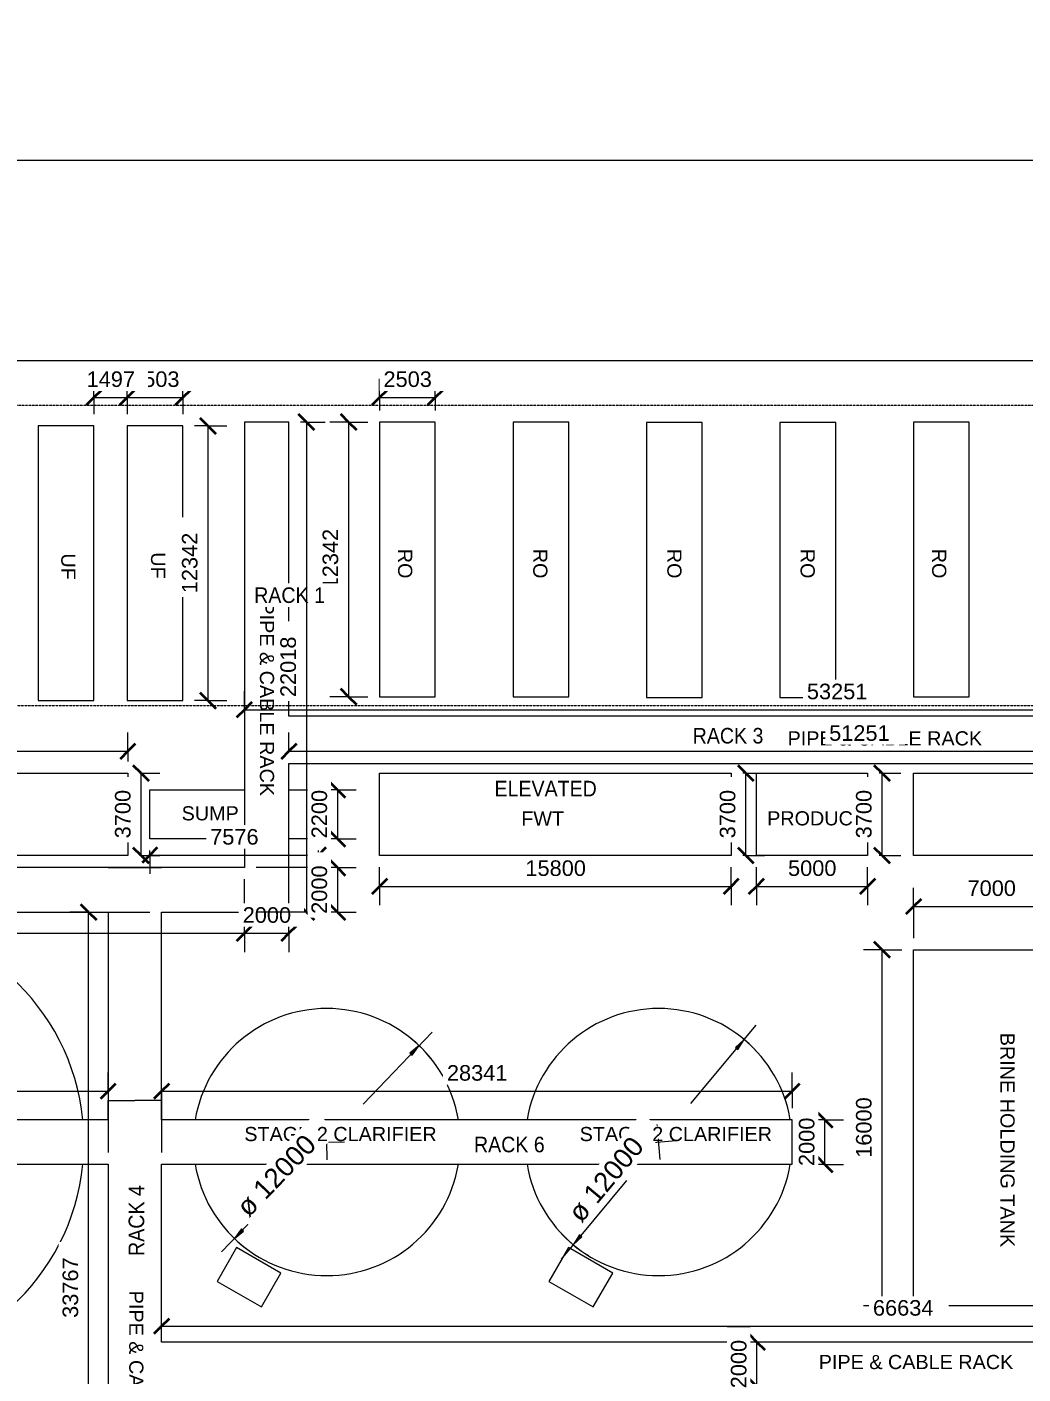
# Model space of a CAD drawing. Header units: millimetres. Extents: x 14826 to 271325, y -311366 to 51265.
# Drawn here: x 170685 to 215454, y -9459 to 51064 of the extents above; entities that cross this region are included whole.
import ezdxf

# ---------------------------------------------------------------- set-up
doc = ezdxf.new("R2010")
doc.units = ezdxf.units.MM
doc.linetypes.add('Hidden', pattern=[7.14375, 4.7625, -2.38125])
doc.linetypes.add('IMPORT-DASHED', pattern=[0])
for name, color, linetype, lineweight in [('A-ANNO-DIMS', 7, 'Continuous', 9), ('A-ANNO-DIMS-350', 7, 'Continuous', 9), ('A-DETL-HDLN', 7, 'Hidden', 9), ('FUTURE', 7, 'IMPORT-DASHED', 9), ('G-ANNO-TEXT', 7, 'Continuous', 9), ('PDF3_Text', 7, 'Continuous', 9)]:
    doc.layers.add(name, color=color, linetype=linetype, lineweight=lineweight)
doc.layers.add('LAYOUT IMPORT_dwg', color=7, linetype='Continuous', lineweight=9, true_color=0x767676)
doc.styles.add('Arial', font='arial.ttf', dxfattribs={"height": 636.361708})
doc.styles.add('Arial_1', font='arial.ttf', dxfattribs={"height": 636.4})
doc.styles.add('Arial_2', font='arial.ttf', dxfattribs={"height": 0.18})
doc.styles.add('Arial_3', font='arial.ttf', dxfattribs={"height": 700})
doc.styles.add('Arial_4', font='arial.ttf', dxfattribs={"width": 0.9, "height": 700})
doc.styles.add('Arial_5', font='arial.ttf', dxfattribs={"height": 875})
doc.dimstyles.new('Diameter_-_2_5mm_Arial', dxfattribs={"dimscale": 304.8, "dimtxt": 892.726975, "dimasz": 1.722441, "dimexe": 2.755906, "dimexo": 0, "dimgap": 1.722441, "dimtad": 1, "dimjust": 3, "dimdec": 0, "dimzin": 0, "dimdsep": 46, "dimtxsty": 'Arial_5', "dimsah": 1, "dimcen": 0.09, "dimdle": 2.755906, "dimazin": 0, "dimtfac": 1, "dimtdec": 4, "dimtix": 1, "dimtmove": 0, "dimatfit": 2, "dimfxl": 1, "dimtvp": 1, "dimtfill": 1, "dimtolj": 1, "dimtzin": 0, "dimarcsym": 2})
doc.dimstyles.new('Greene_Arch_tick_-_2mm', dxfattribs={"dimscale": 304.8, "dimtxt": 714.18158, "dimasz": 2.296588, "dimexe": 2.755906, "dimexo": 1.722441, "dimgap": 0.86122, "dimtad": 1, "dimdec": 0, "dimzin": 0, "dimdsep": 46, "dimtxsty": 'Arial_3', "dimblk1": 'OBLIQUE', "dimblk2": 'OBLIQUE', "dimsah": 1, "dimcen": 0.09, "dimazin": 0, "dimtfac": 1, "dimtdec": 4, "dimtix": 1, "dimtmove": 0, "dimatfit": 3, "dimfxl": 1, "dimtvp": 1, "dimtfill": 1, "dimtolj": 1, "dimtzin": 0, "dimarcsym": 2})

# ---------------------------------------------------------------- blocks, each defined once
blk = doc.blocks.new('LAYOUT IMPORT_dwg-326166-LEVEL 1')
at = {"lineweight": 9}
for p, q in [((-92491, 258422), (-92491, 255803)), ((-69722, 230410), (-69722, 232810)), ((-58391, 232810), (-59253, 232810)), ((-59253, 232810), (-59253, 231610)), ((-59253, 230410), (-59253, 231610)), ((-58391, 230410), (-59253, 230410))]:
    blk.add_line(p, q, dxfattribs=at)
at = {"lineweight": 9, "flags": 128}
for points in [[(-107491, 311338), (-107491, 292314), (-101491, 285221), (-101491, 205507), (-99656, 184637), (-97044, 157598), (-91493, 117051), (-87583, 86872), (-86429, 77880)], [(-92491, 311338), (-92491, 205507), (-88302, 185319)], [(-48406, 299444), (-48406, 232810), (-56391, 232810), (-56391, 246235), (-56391, 261151), (-58391, 261151), (-58391, 246235), (-58391, 232810), (-67722, 232810), (-67722, 236533), (-67722, 238533), (-74395, 238533), (-74395, 289784)], [(-76524, 289784), (-76524, 238533), (-89740, 238533), (-89740, 236533), (-74395, 236533), (-69722, 236533), (-69722, 186443), (-67722, 186443), (-67722, 230410), (-58391, 230410), (-58391, 209326), (-58391, 186376), (-56391, 186376), (-56391, 209376)], [(-73215, 238533), (-73215, 239860), (-71015, 239860), (-71015, 238533)], [(-71015, 236533), (-71015, 232284), (-73215, 232284), (-73215, 236533)], [(-56391, 209326), (-56391, 230410), (-37792, 230410), (-37792, 213104), (-41440, 213104), (-41440, 209735), (-37792, 209735)]]:
    blk.add_lwpolyline(points, dxfattribs=at)
for points in [[(-66030, 273608), (-50030, 273608), (-50030, 266608), (-66030, 266608)], [(-73965, 259542), (-73965, 264542), (-70265, 264542), (-70265, 259542)], [(-89713, 263107), (-89713, 260604), (-77371, 260604), (-77371, 263107)], [(-73965, 242608), (-73965, 258408), (-70265, 258408), (-70265, 242608)], [(-89713, 257108), (-89713, 254606), (-77371, 254606), (-77371, 257108)], [(-52649, 251094), (-51133, 250219), (-49984, 252211), (-51499, 253086)], [(-89740, 251108), (-89740, 248606), (-77398, 248606), (-77398, 251108)], [(-89740, 245111), (-89740, 242608), (-77398, 242608), (-77398, 245111)], [(-52649, 236178), (-51133, 235303), (-49984, 237295), (-51499, 238170)], [(-89566, 233769), (-89566, 231266), (-77224, 231266), (-77224, 233769)], [(-70265, 231293), (-70265, 215293), (-73965, 215293), (-73965, 231293)], [(-89566, 229769), (-89566, 227266), (-77224, 227266), (-77224, 229769)]]:
    blk.add_lwpolyline(points, close=True, dxfattribs=at)
at = {"lineweight": 9}
for centre, radius, start, end in [((-57391, 240235), 6000, 99.59407, 260.40593), ((-57391, 240235), 6000, 279.59407, 80.40593), ((-57391, 219326), 10000, 95.73917, 264.26083), ((-57391, 219326), 10000, 275.73917, 84.26083)]:
    blk.add_arc(centre, radius, start, end, dxfattribs=at)
at = {"layer": 'FUTURE', "color": 1, "linetype": 'Continuous', "true_color": 0xff0000, "flags": 128}
for points in [[(-73965, 266608), (-73965, 282408), (-70265, 282408), (-70265, 266608)], [(-89740, 269111), (-89740, 266608), (-77398, 266608), (-77398, 269111)]]:
    blk.add_lwpolyline(points, close=True, dxfattribs=at)
at = {"layer": 'FUTURE', "color": 1, "linetype": 'Continuous', "true_color": 0xff0000}
for start, end in [(99.59407, 260.40593), (279.59407, 80.40593)]:
    blk.add_arc((-57391, 255151), 6000, start, end, dxfattribs=at)
at = {"lineweight": 9, "insert": (-59253, 231610), "char_height": 0.18, "width": 1.42, "attachment_point": 2, "line_spacing_factor": 0.941778, "style": 'Arial_2'}
blk.add_mtext('2400.0000', dxfattribs=at)
at = {"layer": 'PDF3_Text', "attachment_point": 1, "line_spacing_factor": 0.941778}
for s, insert, char_height, width, style in [('BRINE HOLDING TANK', (-62303, 271149), 636.4, 11488.42, 'Arial_1'), ('RO', (-84047, 268077), 636.4, 1588.91, 'Arial'), ('RO', (-84047, 262166), 636.4, 1588.91, 'Arial'), ('RO', (-84047, 256177), 636.4, 1588.91, 'Arial'), ('RO', (-84047, 250149), 636.4, 1588.91, 'Arial'), ('RO', (-84047, 244077), 636.4, 1588.91, 'Arial'), ('PIPE & CABLE RACK', (-81682, 237866), 636.36, 10444.72, 'Arial'), ('UF', (-83889, 232972), 636.4, 1409.76, 'Arial'), ('PIPE & CABLE RACK', (-50714, 231992), 636.36, 10444.72, 'Arial'), ('UF', (-83838, 228938), 636.4, 1409.76, 'Arial')]:
    blk.add_mtext(s, dxfattribs=dict(at, insert=insert, char_height=char_height, width=width, style=style))
at = {"layer": 'PDF3_Text', "attachment_point": 1, "rotation": 90, "line_spacing_factor": 0.941778}
for s, insert, char_height, width, style in [('PIPE & CABLE RACK', (-47828, 262345), 636.36, 10444.72, 'Arial'), ('PIPE & CABLE RACK', (-75847, 260944), 636.36, 10444.72, 'Arial'), ('PRODUCT', (-72255, 260025), 636.4, 5234.04, 'Arial'), ('STAGE 2 CLARIFIER', (-58070, 251600), 636.4, 10320.1, 'Arial_1'), ('FWT', (-72244, 248976), 636.4, 2289.89, 'Arial'), ('STAGE 2 CLARIFIER', (-58070, 236529), 636.4, 10320.1, 'Arial_1'), ('SUMP', (-72480, 233712), 636.4, 3060.98, 'Arial')]:
    blk.add_mtext(s, dxfattribs=dict(at, insert=insert, char_height=char_height, width=width, style=style))
blk = doc.blocks.new('DIMBLOCK11-LEVEL 1')
at = {"layer": 'A-ANNO-DIMS-350', "transparency": 16777216}
for p, q in [((186534, 34417), (186534, 35257)), ((189037, 34417), (189037, 35257)), ((186534, 34417), (189037, 34417)), ((186534, 34417), (186534, 33837)), ((189037, 34417), (189037, 33837))]:
    blk.add_line(p, q, dxfattribs=at)
at = {"layer": 'A-ANNO-DIMS-350', "lineweight": 35, "transparency": 16777216}
for p, q in [((186534, 34417), (186884, 34767)), ((189037, 34417), (189387, 34767)), ((186534, 34417), (186184, 34067)), ((189037, 34417), (188687, 34067))]:
    blk.add_line(p, q, dxfattribs=at)
at = {"layer": 'A-ANNO-DIMS-350', "color": 0, "transparency": 16777216, "insert": (186709, 35589), "char_height": 700, "width": 2584.24, "attachment_point": 1, "line_spacing_factor": 0.941778, "style": 'Arial_3', "bg_fill": 3, "box_fill_scale": 1.25, "bg_fill_color": 256, "bg_fill_true_color": 13158600, "bg_fill_transparency": 0}
blk.add_mtext('2503', dxfattribs=at)
blk = doc.blocks.new('_Oblique')
at = {"color": 0, "linetype": 'ByBlock', "lineweight": -2}
blk.add_line((-0.5, -0.5), (0.5, 0.5), dxfattribs=at)
blk = doc.blocks.new('DIMBLOCK12-LEVEL 1')
at = {"layer": 'A-ANNO-DIMS-350', "transparency": 16777216}
for p, q in [((185144, 33312), (184304, 33312)), ((185144, 33312), (185144, 20970)), ((185144, 33312), (186009, 33312)), ((185144, 20970), (184304, 20970)), ((185144, 20970), (186009, 20970))]:
    blk.add_line(p, q, dxfattribs=at)
at = {"layer": 'A-ANNO-DIMS-350', "lineweight": 35, "transparency": 16777216}
for p, q in [((185144, 33312), (184794, 33662)), ((185144, 33312), (185494, 32962)), ((185144, 20970), (184794, 21320)), ((185144, 20970), (185494, 20620))]:
    blk.add_line(p, q, dxfattribs=at)
at = {"layer": 'A-ANNO-DIMS-350', "color": 0, "transparency": 16777216, "insert": (183973, 25796), "char_height": 700, "width": 3230.3, "attachment_point": 1, "rotation": 90, "line_spacing_factor": 0.941778, "style": 'Arial_3', "bg_fill": 3, "box_fill_scale": 1.25, "bg_fill_color": 256, "bg_fill_true_color": 13158600, "bg_fill_transparency": 0}
blk.add_mtext('12342', dxfattribs=at)
blk = doc.blocks.new('DIMBLOCK13-LEVEL 1')
at = {"layer": 'A-ANNO-DIMS-350', "transparency": 16777216}
for p, q in [((180459, 20387), (180459, 21227)), ((233710, 20387), (233710, 20622)), ((180459, 20387), (233710, 20387)), ((180459, 20387), (180459, 20357)), ((233710, 20387), (233710, 19547))]:
    blk.add_line(p, q, dxfattribs=at)
at = {"layer": 'A-ANNO-DIMS-350', "lineweight": 35, "transparency": 16777216}
for p, q in [((180459, 20387), (180809, 20737)), ((233710, 20387), (234060, 20737)), ((180459, 20387), (180109, 20037)), ((233710, 20387), (233360, 20037))]:
    blk.add_line(p, q, dxfattribs=at)
at = {"layer": 'A-ANNO-DIMS-350', "color": 0, "transparency": 16777216, "insert": (205739, 21558), "char_height": 700, "width": 3230.3, "attachment_point": 1, "line_spacing_factor": 0.941778, "style": 'Arial_3', "bg_fill": 3, "box_fill_scale": 1.25, "bg_fill_color": 256, "bg_fill_true_color": 13158600, "bg_fill_transparency": 0}
blk.add_mtext('53251', dxfattribs=at)
blk = doc.blocks.new('DIMBLOCK16-LEVEL 1')
at = {"layer": 'A-ANNO-DIMS-350', "transparency": 16777216}
for p, q in [((210534, 11549), (210534, 12389)), ((217534, 11549), (217534, 12389)), ((210534, 11549), (217534, 11549)), ((210534, 11549), (210534, 10128)), ((217534, 11549), (217534, 10128))]:
    blk.add_line(p, q, dxfattribs=at)
at = {"layer": 'A-ANNO-DIMS-350', "lineweight": 35, "transparency": 16777216}
for p, q in [((210534, 11549), (210184, 11199)), ((210534, 11549), (210884, 11899)), ((217534, 11549), (217184, 11199)), ((217534, 11549), (217884, 11899))]:
    blk.add_line(p, q, dxfattribs=at)
at = {"layer": 'A-ANNO-DIMS-350', "color": 0, "transparency": 16777216, "insert": (212958, 12721), "char_height": 700, "width": 2584.24, "attachment_point": 1, "line_spacing_factor": 0.941778, "style": 'Arial_3', "bg_fill": 3, "box_fill_scale": 1.25, "bg_fill_color": 256, "bg_fill_true_color": 13158600, "bg_fill_transparency": 0}
blk.add_mtext('7000', dxfattribs=at)
blk = doc.blocks.new('DIMBLOCK17-LEVEL 1')
at = {"layer": 'A-ANNO-DIMS-350', "lineweight": 35, "transparency": 16777216}
for p, q in [((209116, 9603), (208766, 9953)), ((209116, 9603), (209466, 9253)), ((209116, -6397), (208766, -6047)), ((209116, -6397), (209466, -6747))]:
    blk.add_line(p, q, dxfattribs=at)
at = {"layer": 'A-ANNO-DIMS-350', "transparency": 16777216}
for p, q in [((209116, 9603), (208276, 9603)), ((209116, -6397), (209116, 9603)), ((209116, 9603), (210009, 9603)), ((209116, -6397), (208276, -6397)), ((209116, -6397), (210009, -6397))]:
    blk.add_line(p, q, dxfattribs=at)
at = {"layer": 'A-ANNO-DIMS-350', "color": 0, "transparency": 16777216, "insert": (207945, 257), "char_height": 700, "width": 3230.3, "attachment_point": 1, "rotation": 90, "line_spacing_factor": 0.941778, "style": 'Arial_3', "bg_fill": 3, "box_fill_scale": 1.25, "bg_fill_color": 256, "bg_fill_true_color": 13158600, "bg_fill_transparency": 0}
blk.add_mtext('16000', dxfattribs=at)
blk = doc.blocks.new('DIMBLOCK24-LEVEL 1')
at = {"layer": 'A-ANNO-DIMS-350', "transparency": 16777216}
for p, q in [((203468, 12448), (203468, 13312)), ((208468, 12448), (208468, 13312)), ((203468, 12448), (208468, 12448)), ((203468, 12448), (203468, 11608)), ((208468, 12448), (208468, 11608))]:
    blk.add_line(p, q, dxfattribs=at)
at = {"layer": 'A-ANNO-DIMS-350', "lineweight": 35, "transparency": 16777216}
for p, q in [((203468, 12448), (203818, 12798)), ((208468, 12448), (208818, 12798)), ((203468, 12448), (203118, 12098)), ((208468, 12448), (208118, 12098))]:
    blk.add_line(p, q, dxfattribs=at)
at = {"layer": 'A-ANNO-DIMS-350', "color": 0, "transparency": 16777216, "insert": (204892, 13620), "char_height": 700, "width": 2584.24, "attachment_point": 1, "line_spacing_factor": 0.941778, "style": 'Arial_3', "bg_fill": 3, "box_fill_scale": 1.25, "bg_fill_color": 256, "bg_fill_true_color": 13158600, "bg_fill_transparency": 0}
blk.add_mtext('5000', dxfattribs=at)
blk = doc.blocks.new('DIMBLOCK25-LEVEL 1')
at = {"layer": 'A-ANNO-DIMS-350', "transparency": 16777216}
for p, q in [((186534, 12448), (186534, 13312)), ((202334, 12448), (202334, 13312)), ((186534, 12448), (202334, 12448)), ((186534, 12448), (186534, 11608)), ((202334, 12448), (202334, 11608))]:
    blk.add_line(p, q, dxfattribs=at)
at = {"layer": 'A-ANNO-DIMS-350', "lineweight": 35, "transparency": 16777216}
for p, q in [((186534, 12448), (186884, 12798)), ((202334, 12448), (202684, 12798)), ((186534, 12448), (186184, 12098)), ((202334, 12448), (201984, 12098))]:
    blk.add_line(p, q, dxfattribs=at)
at = {"layer": 'A-ANNO-DIMS-350', "color": 0, "transparency": 16777216, "insert": (193088, 13620), "char_height": 700, "width": 3230.3, "attachment_point": 1, "line_spacing_factor": 0.941778, "style": 'Arial_3', "bg_fill": 3, "box_fill_scale": 1.25, "bg_fill_color": 256, "bg_fill_true_color": 13158600, "bg_fill_transparency": 0}
blk.add_mtext('15800', dxfattribs=at)
blk = doc.blocks.new('DIMBLOCK26-LEVEL 1')
at = {"layer": 'A-ANNO-DIMS-350', "lineweight": 35, "transparency": 16777216}
for p, q in [((209116, 17537), (208766, 17887)), ((209116, 17537), (209466, 17187)), ((209116, 13837), (208766, 14187)), ((209116, 13837), (209466, 13487))]:
    blk.add_line(p, q, dxfattribs=at)
at = {"layer": 'A-ANNO-DIMS-350', "transparency": 16777216}
for p, q in [((209116, 17537), (208993, 17537)), ((209116, 13837), (209116, 17537)), ((209116, 17537), (209956, 17537)), ((209116, 13837), (208993, 13837)), ((209116, 13837), (209956, 13837))]:
    blk.add_line(p, q, dxfattribs=at)
at = {"layer": 'A-ANNO-DIMS-350', "color": 0, "transparency": 16777216, "insert": (207945, 14610), "char_height": 700, "width": 2584.24, "attachment_point": 1, "rotation": 90, "line_spacing_factor": 0.941778, "style": 'Arial_3', "bg_fill": 3, "box_fill_scale": 1.25, "bg_fill_color": 256, "bg_fill_true_color": 13158600, "bg_fill_transparency": 0}
blk.add_mtext('3700', dxfattribs=at)
blk = doc.blocks.new('DIMBLOCK27-LEVEL 1')
at = {"layer": 'A-ANNO-DIMS-350', "lineweight": 35, "transparency": 16777216}
for p, q in [((202994, 17537), (202644, 17887)), ((202994, 17537), (203344, 17187)), ((202994, 13837), (202644, 14187)), ((202994, 13837), (203344, 13487))]:
    blk.add_line(p, q, dxfattribs=at)
at = {"layer": 'A-ANNO-DIMS-350', "transparency": 16777216}
for p, q in [((202994, 17537), (202859, 17537)), ((202994, 13837), (202994, 17537)), ((202994, 17537), (203834, 17537)), ((202994, 13837), (202859, 13837)), ((202994, 13837), (203834, 13837))]:
    blk.add_line(p, q, dxfattribs=at)
at = {"layer": 'A-ANNO-DIMS-350', "color": 0, "transparency": 16777216, "insert": (201822, 14610), "char_height": 700, "width": 2584.24, "attachment_point": 1, "rotation": 90, "line_spacing_factor": 0.941778, "style": 'Arial_3', "bg_fill": 3, "box_fill_scale": 1.25, "bg_fill_color": 256, "bg_fill_true_color": 13158600, "bg_fill_transparency": 0}
blk.add_mtext('3700', dxfattribs=at)
blk = doc.blocks.new('DIMBLOCK28-LEVEL 1')
at = {"layer": 'A-ANNO-DIMS-350', "transparency": 16777216}
for p, q in [((175192, 34417), (175192, 35257)), ((177695, 34417), (177695, 35257)), ((175192, 34417), (177695, 34417)), ((175192, 34417), (175192, 33663)), ((177695, 34417), (177695, 33663))]:
    blk.add_line(p, q, dxfattribs=at)
at = {"layer": 'A-ANNO-DIMS-350', "lineweight": 35, "transparency": 16777216}
for p, q in [((175192, 34417), (175542, 34767)), ((177695, 34417), (178045, 34767)), ((175192, 34417), (174842, 34067)), ((177695, 34417), (177345, 34067))]:
    blk.add_line(p, q, dxfattribs=at)
at = {"layer": 'A-ANNO-DIMS-350', "color": 0, "transparency": 16777216, "insert": (175367, 35589), "char_height": 700, "width": 2584.24, "attachment_point": 1, "line_spacing_factor": 0.941778, "style": 'Arial_3', "bg_fill": 3, "box_fill_scale": 1.25, "bg_fill_color": 256, "bg_fill_true_color": 13158600, "bg_fill_transparency": 0}
blk.add_mtext('2503', dxfattribs=at)
blk = doc.blocks.new('DIMBLOCK29-LEVEL 1')
at = {"layer": 'A-ANNO-DIMS-350', "lineweight": 35, "transparency": 16777216}
for p, q in [((178822, 33138), (178472, 33488)), ((178822, 33138), (179172, 32788)), ((178822, 20796), (178472, 21146)), ((178822, 20796), (179172, 20446))]:
    blk.add_line(p, q, dxfattribs=at)
at = {"layer": 'A-ANNO-DIMS-350', "transparency": 16777216}
for p, q in [((178822, 33138), (178220, 33138)), ((178822, 33138), (178822, 20796)), ((178822, 33138), (179662, 33138)), ((178822, 20796), (178220, 20796)), ((178822, 20796), (179662, 20796))]:
    blk.add_line(p, q, dxfattribs=at)
at = {"layer": 'A-ANNO-DIMS-350', "color": 0, "transparency": 16777216, "insert": (177651, 25621), "char_height": 700, "width": 3230.3, "attachment_point": 1, "rotation": 90, "line_spacing_factor": 0.941778, "style": 'Arial_3', "bg_fill": 3, "box_fill_scale": 1.25, "bg_fill_color": 256, "bg_fill_true_color": 13158600, "bg_fill_transparency": 0}
blk.add_mtext('12342', dxfattribs=at)
blk = doc.blocks.new('DIMBLOCK30-LEVEL 1')
at = {"layer": 'A-ANNO-DIMS-350', "transparency": 16777216}
for p, q in [((173695, 34417), (173695, 35257)), ((175192, 34417), (175192, 35257)), ((173695, 34417), (175192, 34417)), ((173695, 34417), (173695, 33663)), ((175192, 34417), (175192, 33663))]:
    blk.add_line(p, q, dxfattribs=at)
at = {"layer": 'A-ANNO-DIMS-350', "lineweight": 35, "transparency": 16777216}
for p, q in [((173695, 34417), (174045, 34767)), ((175192, 34417), (175542, 34767)), ((173695, 34417), (173345, 34067)), ((175192, 34417), (174842, 34067))]:
    blk.add_line(p, q, dxfattribs=at)
at = {"layer": 'A-ANNO-DIMS-350', "color": 0, "transparency": 16777216, "insert": (173367, 35589), "char_height": 700, "width": 2584.24, "attachment_point": 1, "line_spacing_factor": 0.941778, "style": 'Arial_3', "bg_fill": 3, "box_fill_scale": 1.25, "bg_fill_color": 256, "bg_fill_true_color": 13158600, "bg_fill_transparency": 0}
blk.add_mtext('1497', dxfattribs=at)
blk = doc.blocks.new('DIMBLOCK31-LEVEL 1')
at = {"layer": 'A-ANNO-DIMS-350', "lineweight": 35, "transparency": 16777216}
for p, q in [((176210, 13856), (176560, 14206)), ((183786, 13856), (184136, 14206)), ((176210, 13856), (175860, 13506)), ((183786, 13856), (183436, 13506))]:
    blk.add_line(p, q, dxfattribs=at)
at = {"layer": 'A-ANNO-DIMS-350', "transparency": 16777216}
for p, q in [((176210, 13856), (176210, 14062)), ((183786, 13856), (183786, 14062)), ((176210, 13856), (183786, 13856)), ((176210, 13856), (176210, 13016)), ((183786, 13856), (183786, 13016))]:
    blk.add_line(p, q, dxfattribs=at)
at = {"layer": 'A-ANNO-DIMS-350', "color": 0, "transparency": 16777216, "insert": (178921, 15027), "char_height": 700, "width": 2584.24, "attachment_point": 1, "line_spacing_factor": 0.941778, "style": 'Arial_3', "bg_fill": 3, "box_fill_scale": 1.25, "bg_fill_color": 256, "bg_fill_true_color": 13158600, "bg_fill_transparency": 0}
blk.add_mtext('7576', dxfattribs=at)
blk = doc.blocks.new('DIMBLOCK32-LEVEL 1')
at = {"layer": 'A-ANNO-DIMS-350', "lineweight": 35, "transparency": 16777216}
for p, q in [((184644, 16787), (184294, 17137)), ((184644, 16787), (184994, 16437)), ((184644, 14587), (184294, 14937)), ((184644, 14587), (184994, 14237))]:
    blk.add_line(p, q, dxfattribs=at)
at = {"layer": 'A-ANNO-DIMS-350', "transparency": 16777216}
for p, q in [((184644, 16787), (184311, 16787)), ((184644, 16787), (184644, 14587)), ((184644, 16787), (185484, 16787)), ((184644, 14587), (184311, 14587)), ((184644, 14587), (185484, 14587))]:
    blk.add_line(p, q, dxfattribs=at)
at = {"layer": 'A-ANNO-DIMS-350', "color": 0, "transparency": 16777216, "insert": (183473, 14610), "char_height": 700, "width": 2584.24, "attachment_point": 1, "rotation": 90, "line_spacing_factor": 0.941778, "style": 'Arial_3', "bg_fill": 3, "box_fill_scale": 1.25, "bg_fill_color": 256, "bg_fill_true_color": 13158600, "bg_fill_transparency": 0}
blk.add_mtext('2200', dxfattribs=at)
blk = doc.blocks.new('DIMBLOCK33-LEVEL 1')
at = {"layer": 'A-ANNO-DIMS-350', "transparency": 16777216}
for p, q in [((159219, 18519), (159219, 19359)), ((175219, 18519), (175219, 19359)), ((159219, 18519), (175219, 18519)), ((159219, 18519), (159219, 18062)), ((175219, 18519), (175219, 18062))]:
    blk.add_line(p, q, dxfattribs=at)
at = {"layer": 'A-ANNO-DIMS-350', "lineweight": 35, "transparency": 16777216}
for p, q in [((159219, 18519), (159569, 18869)), ((175219, 18519), (175569, 18869)), ((159219, 18519), (158869, 18169)), ((175219, 18519), (174869, 18169))]:
    blk.add_line(p, q, dxfattribs=at)
at = {"layer": 'A-ANNO-DIMS-350', "color": 0, "transparency": 16777216, "insert": (165873, 19690), "char_height": 700, "width": 3230.3, "attachment_point": 1, "line_spacing_factor": 0.941778, "style": 'Arial_3', "bg_fill": 3, "box_fill_scale": 1.25, "bg_fill_color": 256, "bg_fill_true_color": 13158600, "bg_fill_transparency": 0}
blk.add_mtext('16000', dxfattribs=at)
blk = doc.blocks.new('DIMBLOCK34-LEVEL 1')
at = {"layer": 'A-ANNO-DIMS-350', "lineweight": 35, "transparency": 16777216}
for p, q in [((175812, 17537), (175462, 17887)), ((175812, 17537), (176162, 17187)), ((175812, 13837), (175462, 14187)), ((175812, 13837), (176162, 13487))]:
    blk.add_line(p, q, dxfattribs=at)
at = {"layer": 'A-ANNO-DIMS-350', "transparency": 16777216}
for p, q in [((175812, 17537), (175744, 17537)), ((175812, 13837), (175812, 17537)), ((175812, 17537), (176652, 17537)), ((175812, 13837), (175744, 13837)), ((175812, 13837), (176652, 13837))]:
    blk.add_line(p, q, dxfattribs=at)
at = {"layer": 'A-ANNO-DIMS-350', "color": 0, "transparency": 16777216, "insert": (174641, 14610), "char_height": 700, "width": 2584.24, "attachment_point": 1, "rotation": 90, "line_spacing_factor": 0.941778, "style": 'Arial_3', "bg_fill": 3, "box_fill_scale": 1.25, "bg_fill_color": 256, "bg_fill_true_color": 13158600, "bg_fill_transparency": 0}
blk.add_mtext('3700', dxfattribs=at)
blk = doc.blocks.new('DIMBLOCK50-LEVEL 1')
at = {"layer": 'A-ANNO-DIMS-350', "transparency": 16777216}
for points in [[(188313, 5295), (187900, 4964), (187999, 4868)], [(180009, -3368), (180422, -3037), (180322, -2941)]]:
    blk.add_hatch(color=256, dxfattribs=at).paths.add_polyline_path(points)
for p, q in [((185796, 2670), (188894, 5901)), ((188313, 5295), (187900, 4964)), ((187900, 4964), (187999, 4868)), ((187999, 4868), (188313, 5295)), ((184178, 172), (184144, 1755)), ((183369, 947), (184953, 980)), ((182525, -743), (179428, -3975)), ((180322, -2941), (180009, -3368)), ((180422, -3037), (180322, -2941)), ((180009, -3368), (180422, -3037))]:
    blk.add_line(p, q, dxfattribs=at)
for start, end in [(38.19149, 54.23431), (218.19149, 234.23431)]:
    blk.add_arc((184161, 963), 6000, start, end, dxfattribs=at)
at = {"layer": 'A-ANNO-DIMS-350', "color": 0, "transparency": 16777216, "insert": (180017, -1850), "char_height": 875, "width": 5339.88, "attachment_point": 1, "rotation": 46.2129, "line_spacing_factor": 0.941778, "style": 'Arial_5', "bg_fill": 3, "box_fill_scale": 1.25, "bg_fill_color": 256, "bg_fill_true_color": 13158600, "bg_fill_transparency": 0}
blk.add_mtext('ø 12000', dxfattribs=at)
blk = doc.blocks.new('DIMBLOCK51-LEVEL 1')
at = {"layer": 'A-ANNO-DIMS-350', "transparency": 16777216}
for points in [[(202918, 5573), (202529, 5214), (202635, 5125)], [(195236, -3646), (195625, -3287), (195519, -3198)]]:
    blk.add_hatch(color=256, dxfattribs=at).paths.add_polyline_path(points)
for p, q in [((200516, 2690), (203456, 6218)), ((202918, 5573), (202529, 5214)), ((202635, 5125), (202918, 5573)), ((202529, 5214), (202635, 5125)), ((199149, 175), (199005, 1752)), ((198288, 892), (199866, 1035)), ((197638, -763), (194698, -4291)), ((195519, -3198), (195236, -3646)), ((195236, -3646), (195625, -3287)), ((195625, -3287), (195519, -3198))]:
    blk.add_line(p, q, dxfattribs=at)
for start, end in [(42.17319, 58.21601), (222.17319, 238.21601)]:
    blk.add_arc((199077, 963), 6000, start, end, dxfattribs=at)
at = {"layer": 'A-ANNO-DIMS-350', "color": 0, "transparency": 16777216, "insert": (194928, -2145), "char_height": 875, "width": 5339.88, "attachment_point": 1, "rotation": 50.1946, "line_spacing_factor": 0.941778, "style": 'Arial_5', "bg_fill": 3, "box_fill_scale": 1.25, "bg_fill_color": 256, "bg_fill_true_color": 13158600, "bg_fill_transparency": 0}
blk.add_mtext('ø 12000', dxfattribs=at)
blk = doc.blocks.new('DIMBLOCK69-LEVEL 1')
at = {"layer": 'A-ANNO-DIMS-350', "lineweight": 35, "transparency": 16777216}
for p, q in [((183246, 33312), (182896, 33662)), ((183246, 33312), (183596, 32962)), ((183246, 11294), (182896, 11644)), ((183246, 11294), (183596, 10944))]:
    blk.add_line(p, q, dxfattribs=at)
at = {"layer": 'A-ANNO-DIMS-350', "transparency": 16777216}
for p, q in [((183246, 33312), (182984, 33312)), ((183246, 33312), (183246, 11294)), ((183246, 33312), (184086, 33312)), ((183246, 11294), (182984, 11294)), ((183246, 11294), (184086, 11294))]:
    blk.add_line(p, q, dxfattribs=at)
at = {"layer": 'A-ANNO-DIMS-350', "color": 0, "transparency": 16777216, "insert": (182074, 20957), "char_height": 700, "width": 3230.3, "attachment_point": 1, "rotation": 90, "line_spacing_factor": 0.941778, "style": 'Arial_3', "bg_fill": 3, "box_fill_scale": 1.25, "bg_fill_color": 256, "bg_fill_true_color": 13158600, "bg_fill_transparency": 0}
blk.add_mtext('22018', dxfattribs=at)
blk = doc.blocks.new('DIMBLOCK70-LEVEL 1')
at = {"layer": 'A-ANNO-DIMS-350', "transparency": 16777216}
for p, q in [((180459, 10343), (180459, 12769)), ((130369, 10343), (130369, 10769)), ((130369, 10343), (180459, 10343)), ((130369, 10343), (130369, 9503)), ((180459, 10343), (180459, 9503))]:
    blk.add_line(p, q, dxfattribs=at)
at = {"layer": 'A-ANNO-DIMS-350', "lineweight": 35, "transparency": 16777216}
for p, q in [((130369, 10343), (130019, 9993)), ((130369, 10343), (130719, 10693)), ((180459, 10343), (180109, 9993)), ((180459, 10343), (180809, 10693))]:
    blk.add_line(p, q, dxfattribs=at)
at = {"layer": 'A-ANNO-DIMS-350', "color": 0, "transparency": 16777216, "insert": (154068, 11515), "char_height": 700, "width": 3230.3, "attachment_point": 1, "line_spacing_factor": 0.941778, "style": 'Arial_3', "bg_fill": 3, "box_fill_scale": 1.25, "bg_fill_color": 256, "bg_fill_true_color": 13158600, "bg_fill_transparency": 0}
blk.add_mtext('50090', dxfattribs=at)
blk = doc.blocks.new('DIMBLOCK71-LEVEL 1')
at = {"layer": 'A-ANNO-DIMS-350', "transparency": 16777216}
for p, q in [((180459, 10343), (180459, 12769)), ((180459, 10343), (182459, 10343)), ((180459, 10343), (180459, 9503)), ((182459, 10343), (182459, 10769)), ((182459, 10343), (182459, 9503))]:
    blk.add_line(p, q, dxfattribs=at)
at = {"layer": 'A-ANNO-DIMS-350', "lineweight": 35, "transparency": 16777216}
for p, q in [((180459, 10343), (180109, 9993)), ((180459, 10343), (180809, 10693)), ((182459, 10343), (182109, 9993)), ((182459, 10343), (182809, 10693))]:
    blk.add_line(p, q, dxfattribs=at)
at = {"layer": 'A-ANNO-DIMS-350', "color": 0, "transparency": 16777216, "insert": (180382, 11515), "char_height": 700, "width": 2584.24, "attachment_point": 1, "line_spacing_factor": 0.941778, "style": 'Arial_3', "bg_fill": 3, "box_fill_scale": 1.25, "bg_fill_color": 256, "bg_fill_true_color": 13158600, "bg_fill_transparency": 0}
blk.add_mtext('2000', dxfattribs=at)
blk = doc.blocks.new('DIMBLOCK72-LEVEL 1')
at = {"layer": 'A-ANNO-DIMS-350', "lineweight": 35, "transparency": 16777216}
for p, q in [((184644, 13294), (184294, 13644)), ((184644, 13294), (184994, 12944)), ((184644, 11294), (184294, 11644)), ((184644, 11294), (184994, 10944))]:
    blk.add_line(p, q, dxfattribs=at)
at = {"layer": 'A-ANNO-DIMS-350', "transparency": 16777216}
for p, q in [((184644, 13294), (180984, 13294)), ((184644, 13294), (184644, 11294)), ((184644, 13294), (185484, 13294)), ((184644, 11294), (180984, 11294)), ((184644, 11294), (185484, 11294))]:
    blk.add_line(p, q, dxfattribs=at)
at = {"layer": 'A-ANNO-DIMS-350', "color": 0, "transparency": 16777216, "insert": (183473, 11217), "char_height": 700, "width": 2584.24, "attachment_point": 1, "rotation": 90, "line_spacing_factor": 0.941778, "style": 'Arial_3', "bg_fill": 3, "box_fill_scale": 1.25, "bg_fill_color": 256, "bg_fill_true_color": 13158600, "bg_fill_transparency": 0}
blk.add_mtext('2000', dxfattribs=at)
blk = doc.blocks.new('DIMBLOCK73-LEVEL 1')
at = {"layer": 'A-ANNO-DIMS-350', "transparency": 16777216}
for p, q in [((182459, 18519), (182459, 19359)), ((233710, 18519), (233710, 19359)), ((182459, 18519), (233710, 18519)), ((182459, 18519), (182459, 18493)), ((233710, 18519), (233710, 18489))]:
    blk.add_line(p, q, dxfattribs=at)
at = {"layer": 'A-ANNO-DIMS-350', "lineweight": 35, "transparency": 16777216}
for p, q in [((182459, 18519), (182809, 18869)), ((233710, 18519), (234060, 18869)), ((182459, 18519), (182109, 18169)), ((233710, 18519), (233360, 18169))]:
    blk.add_line(p, q, dxfattribs=at)
at = {"layer": 'A-ANNO-DIMS-350', "color": 0, "transparency": 16777216, "insert": (206739, 19690), "char_height": 700, "width": 3230.3, "attachment_point": 1, "line_spacing_factor": 0.941778, "style": 'Arial_3', "bg_fill": 3, "box_fill_scale": 1.25, "bg_fill_color": 256, "bg_fill_true_color": 13158600, "bg_fill_transparency": 0}
blk.add_mtext('51251', dxfattribs=at)
blk = doc.blocks.new('DIMBLOCK75-LEVEL 1')
at = {"layer": 'A-ANNO-DIMS-350', "lineweight": 35, "transparency": 16777216}
for p, q in [((173457, 11294), (173107, 11644)), ((173457, 11294), (173807, 10944)), ((173457, -22473), (173107, -22123)), ((173457, -22473), (173807, -22823))]:
    blk.add_line(p, q, dxfattribs=at)
at = {"layer": 'A-ANNO-DIMS-350', "transparency": 16777216}
for p, q in [((173457, 11294), (172617, 11294)), ((173457, -22473), (173457, 11294)), ((173457, 11294), (176211, 11294)), ((173457, -22473), (172617, -22473)), ((173457, -22473), (173487, -22473))]:
    blk.add_line(p, q, dxfattribs=at)
at = {"layer": 'A-ANNO-DIMS-350', "color": 0, "transparency": 16777216, "insert": (172286, -6935), "char_height": 700, "width": 3230.3, "attachment_point": 1, "rotation": 90, "line_spacing_factor": 0.941778, "style": 'Arial_3', "bg_fill": 3, "box_fill_scale": 1.25, "bg_fill_color": 256, "bg_fill_true_color": 13158600, "bg_fill_transparency": 0}
blk.add_mtext('33767', dxfattribs=at)
blk = doc.blocks.new('DIMBLOCK78-LEVEL 1')
at = {"layer": 'A-ANNO-DIMS-350', "transparency": 16777216}
for p, q in [((130302, 3251), (130302, 4091)), ((174336, 3251), (174336, 4091)), ((130302, 3251), (174336, 3251)), ((130302, 3251), (130302, 2488)), ((174336, 3251), (174336, 488))]:
    blk.add_line(p, q, dxfattribs=at)
at = {"layer": 'A-ANNO-DIMS-350', "lineweight": 35, "transparency": 16777216}
for p, q in [((130302, 3251), (129952, 2901)), ((130302, 3251), (130652, 3601)), ((174336, 3251), (173986, 2901)), ((174336, 3251), (174686, 3601))]:
    blk.add_line(p, q, dxfattribs=at)
at = {"layer": 'A-ANNO-DIMS-350', "color": 0, "transparency": 16777216, "insert": (150973, 4422), "char_height": 700, "width": 3230.3, "attachment_point": 1, "line_spacing_factor": 0.941778, "style": 'Arial_3', "bg_fill": 3, "box_fill_scale": 1.25, "bg_fill_color": 256, "bg_fill_true_color": 13158600, "bg_fill_transparency": 0}
blk.add_mtext('44034', dxfattribs=at)
blk = doc.blocks.new('DIMBLOCK79-LEVEL 1')
at = {"layer": 'A-ANNO-DIMS-350', "transparency": 16777216}
for p, q in [((206547, 1963), (205602, 1963)), ((206547, -37), (206547, 1963)), ((206547, 1963), (207387, 1963)), ((206547, -37), (205602, -37)), ((206547, -37), (207387, -37))]:
    blk.add_line(p, q, dxfattribs=at)
at = {"layer": 'A-ANNO-DIMS-350', "lineweight": 35, "transparency": 16777216}
for p, q in [((206547, 1963), (206197, 2313)), ((206547, 1963), (206897, 1613)), ((206547, -37), (206197, 313)), ((206547, -37), (206897, -387))]:
    blk.add_line(p, q, dxfattribs=at)
at = {"layer": 'A-ANNO-DIMS-350', "color": 0, "transparency": 16777216, "insert": (205376, -113), "char_height": 700, "width": 2584.24, "attachment_point": 1, "rotation": 90, "line_spacing_factor": 0.941778, "style": 'Arial_3', "bg_fill": 3, "box_fill_scale": 1.25, "bg_fill_color": 256, "bg_fill_true_color": 13158600, "bg_fill_transparency": 0}
blk.add_mtext('2000', dxfattribs=at)
blk = doc.blocks.new('DIMBLOCK80-LEVEL 1')
at = {"layer": 'A-ANNO-DIMS-350', "transparency": 16777216}
for p, q in [((176736, 3251), (176736, 4091)), ((205077, 3251), (205077, 4091)), ((176736, 3251), (205077, 3251)), ((176736, 3251), (176736, 488)), ((205077, 3251), (205077, 2488))]:
    blk.add_line(p, q, dxfattribs=at)
at = {"layer": 'A-ANNO-DIMS-350', "lineweight": 35, "transparency": 16777216}
for p, q in [((176736, 3251), (176386, 2901)), ((176736, 3251), (177086, 3601)), ((205077, 3251), (204727, 2901)), ((205077, 3251), (205427, 3601))]:
    blk.add_line(p, q, dxfattribs=at)
at = {"layer": 'A-ANNO-DIMS-350', "color": 0, "transparency": 16777216, "insert": (189561, 4422), "char_height": 700, "width": 3230.3, "attachment_point": 1, "line_spacing_factor": 0.941778, "style": 'Arial_3', "bg_fill": 3, "box_fill_scale": 1.25, "bg_fill_color": 256, "bg_fill_true_color": 13158600, "bg_fill_transparency": 0}
blk.add_mtext('28341', dxfattribs=at)
blk = doc.blocks.new('DIMBLOCK81-LEVEL 1')
at = {"layer": 'A-ANNO-DIMS-350', "lineweight": 35, "transparency": 16777216}
for p, q in [((203494, -8022), (203144, -7672)), ((203494, -8022), (203844, -8372)), ((203494, -10022), (203144, -9672)), ((203494, -10022), (203844, -10372))]:
    blk.add_line(p, q, dxfattribs=at)
at = {"layer": 'A-ANNO-DIMS-350', "transparency": 16777216}
for p, q in [((203494, -8022), (202654, -8022)), ((203494, -10022), (203494, -8022)), ((203494, -8022), (203524, -8022)), ((203494, -10022), (202654, -10022)), ((203494, -10022), (203524, -10022))]:
    blk.add_line(p, q, dxfattribs=at)
at = {"layer": 'A-ANNO-DIMS-350', "color": 0, "transparency": 16777216, "insert": (202322, -10099), "char_height": 700, "width": 2584.24, "attachment_point": 1, "rotation": 90, "line_spacing_factor": 0.941778, "style": 'Arial_3', "bg_fill": 3, "box_fill_scale": 1.25, "bg_fill_color": 256, "bg_fill_true_color": 13158600, "bg_fill_transparency": 0}
blk.add_mtext('2000', dxfattribs=at)
blk = doc.blocks.new('DIMBLOCK82-LEVEL 1')
at = {"layer": 'A-ANNO-DIMS-350', "transparency": 16777216}
for p, q in [((176736, -7306), (176736, -6466)), ((243370, -7306), (243370, -6466)), ((176736, -7306), (243370, -7306)), ((176736, -7306), (176736, -7336)), ((243370, -7306), (243370, -7497))]:
    blk.add_line(p, q, dxfattribs=at)
at = {"layer": 'A-ANNO-DIMS-350', "lineweight": 35, "transparency": 16777216}
for p, q in [((176736, -7306), (177086, -6956)), ((243370, -7306), (243720, -6956)), ((176736, -7306), (176386, -7656)), ((243370, -7306), (243020, -7656))]:
    blk.add_line(p, q, dxfattribs=at)
at = {"layer": 'A-ANNO-DIMS-350', "color": 0, "transparency": 16777216, "insert": (208707, -6135), "char_height": 700, "width": 3230.3, "attachment_point": 1, "line_spacing_factor": 0.941778, "style": 'Arial_3', "bg_fill": 3, "box_fill_scale": 1.25, "bg_fill_color": 256, "bg_fill_true_color": 13158600, "bg_fill_transparency": 0}
blk.add_mtext('66634', dxfattribs=at)

msp = doc.modelspace()

# ---------------------------------------------------------------- linework, layer by layer
at = {"layer": 'A-DETL-HDLN'}
for p, q in [((146310.5, 34069.7), (232410.5, 34069.7)), ((232410.5, 20569.7), (146310.5, 20569.7))]:
    msp.add_line(p, q, dxfattribs=at)

# ---------------------------------------------------------------- block references
at = {"layer": 'LAYOUT IMPORT_dwg', "color": 7, "rotation": 269.9999999999997}
msp.add_blockref('LAYOUT IMPORT_dwg-326166-LEVEL 1', (-56073.9, -56427.6), dxfattribs=at)

# ---------------------------------------------------------------- next in the draw order: texts
at = {"layer": 'G-ANNO-TEXT', "insert": (191699.4, 17193.6), "char_height": 700, "width": 5707.213, "attachment_point": 1, "style": 'Arial_4', "bg_fill": 3, "box_fill_scale": 1.25, "bg_fill_color": 256, "bg_fill_true_color": 13158600, "bg_fill_transparency": 0}
msp.add_mtext('ELEVATED', dxfattribs=at)
at = {"layer": 'G-ANNO-TEXT', "insert": (175254.5, -4152), "char_height": 700, "width": 3939.492, "attachment_point": 1, "rotation": 90, "style": 'Arial_4', "bg_fill": 3, "box_fill_scale": 1.25, "bg_fill_color": 256, "bg_fill_true_color": 13158600, "bg_fill_transparency": 0}
msp.add_mtext('RACK 4', dxfattribs=at)

# ---------------------------------------------------------------- next in the draw order: dimensions: what is measured, and where the dimension line sits
at = {"layer": 'A-ANNO-DIMS'}
for base, p1, p2, override, picture, middle in [((177694.9, 34417.4), (175192.2, 33138.1), (177694.9, 33138.1), {"dimpost": '<>', "dimfxl": 2502.697514}, 'DIMBLOCK28-LEVEL 1', (176443.6, 35037.6)), ((189037.1, 34417.4), (186534.4, 33312.5), (189037.1, 33312.5), {"dimpost": '<>', "dimfxl": 2502.697514}, 'DIMBLOCK11-LEVEL 1', (187785.7, 35037.6)), ((175219.3, 18519.2), (159219.3, 17536.9), (175219.3, 17536.9), {"dimpost": '<>', "dimfxl": 16000}, 'DIMBLOCK33-LEVEL 1', (167219.3, 19139.1)), ((183786.2, 13855.6), (176210.2, 14586.9), (183786.2, 14586.9), {"dimpost": '<>', "dimfxl": 7575.960762}, 'DIMBLOCK31-LEVEL 1', (179998.2, 14475.5)), ((202334.4, 12448.4), (186534.4, 13836.9), (202334.4, 13836.9), {"dimpost": '<>', "dimfxl": 15800}, 'DIMBLOCK25-LEVEL 1', (194434.4, 13068.3)), ((208468.4, 12448.4), (203468.4, 13836.9), (208468.4, 13836.9), {"dimpost": '<>', "dimfxl": 5000}, 'DIMBLOCK24-LEVEL 1', (205968.4, 13068.3)), ((217534.4, 11549.3), (210534.4, 9602.6), (217534.4, 9602.6), {"dimpost": '<>', "dimfxl": 7000}, 'DIMBLOCK16-LEVEL 1', (214034.4, 12169.2))]:
    dim = msp.add_linear_dim(base=base, p1=p1, p2=p2, dimstyle='Greene_Arch_tick_-_2mm', override=override, dxfattribs=at)
    dim.commit()
    dim.dimension.update_dxf_attribs({"geometry": picture, "text_midpoint": middle})
for p1, p2, picture, middle in [((202918.1, 5572.7), (195235.9, -3646), 'DIMBLOCK51-LEVEL 1', (198318.1, 1595.8)), ((188312.8, 5294.9), (180009, -3368.1), 'DIMBLOCK50-LEVEL 1', (183447.8, 1647))]:
    dim = msp.add_diameter_dim_2p(p1=p1, p2=p2, dimstyle='Diameter_-_2_5mm_Arial', override={"dimpost": 'ø<>'}, dxfattribs=at)
    dim.commit()
    dim.dimension.update_dxf_attribs({"geometry": picture, "text_midpoint": middle})
for base, p1, p2, picture, middle in [((206546.9, 1963.4), (205077, -36.6), (205077, 1963.4), 'DIMBLOCK79-LEVEL 1', (205927, 963.4)), ((203493.5, -8022), (202998.5, -10022), (202998.5, -8022), 'DIMBLOCK81-LEVEL 1', (202873.6, -9022))]:
    dim = msp.add_linear_dim(base=base, p1=p1, p2=p2, angle=90, dimstyle='Greene_Arch_tick_-_2mm', override={"dimpost": '<>', "dimfxl": 2000}, dxfattribs=at)
    dim.commit()
    dim.dimension.update_dxf_attribs({"geometry": picture, "text_midpoint": middle})

# ---------------------------------------------------------------- next in the draw order: texts
at = {"layer": 'G-ANNO-TEXT', "insert": (190776.4, 1203.9), "char_height": 700, "width": 3939.492, "attachment_point": 1, "style": 'Arial_4', "bg_fill": 3, "box_fill_scale": 1.25, "bg_fill_color": 256, "bg_fill_true_color": 13158600, "bg_fill_transparency": 0}
msp.add_mtext('RACK 6', dxfattribs=at)

# ---------------------------------------------------------------- next in the draw order: dimensions: what is measured, and where the dimension line sits
at = {"layer": 'A-ANNO-DIMS'}
dim = msp.add_linear_dim(base=(175192.2, 34417.4), p1=(173694.9, 33138.1), p2=(175192.2, 33138.1), dimstyle='Greene_Arch_tick_-_2mm', override={"dimpost": '<>', "dimfxl": 1497.302486}, dxfattribs=at)
dim.commit()
dim.dimension.update_dxf_attribs({"geometry": 'DIMBLOCK30-LEVEL 1', "text_midpoint": (174443.6, 35037.3)})
for base, p1, p2, override, picture, middle in [((178822.2, 20796.1), (177694.9, 33138.1), (177694.9, 20796.1), {"dimpost": '<>', "dimfxl": 12341.967968}, 'DIMBLOCK29-LEVEL 1', (178202.1, 26967.1)), ((185144.2, 20970.5), (186534.4, 33312.5), (186534.4, 20970.5), {"dimpost": '<>', "dimfxl": 12341.967968}, 'DIMBLOCK12-LEVEL 1', (184524, 27141.5)), ((175812.3, 17536.9), (175219.3, 13836.9), (175219.3, 17536.9), {"dimpost": '<>', "dimfxl": 3700}, 'DIMBLOCK34-LEVEL 1', (175192.2, 15686.9)), ((202993.5, 17536.9), (202334.4, 13836.9), (202334.4, 17536.9), {"dimpost": '<>', "dimfxl": 3700}, 'DIMBLOCK27-LEVEL 1', (202373.4, 15686.9)), ((209116, 17536.9), (208468.4, 13836.9), (208468.4, 17536.9), {"dimpost": '<>', "dimfxl": 3700}, 'DIMBLOCK26-LEVEL 1', (208495.8, 15686.9)), ((184644.2, 14586.9), (183786.2, 16786.9), (183786.2, 14586.9), {"dimpost": '<>', "dimfxl": 2200}, 'DIMBLOCK32-LEVEL 1', (184024.3, 15686.9)), ((209116, 9602.6), (210534.4, -6397.4), (210534.4, 9602.6), {"dimpost": '<>', "dimfxl": 16000}, 'DIMBLOCK17-LEVEL 1', (208496.1, 1602.6))]:
    dim = msp.add_linear_dim(base=base, p1=p1, p2=p2, angle=90, dimstyle='Greene_Arch_tick_-_2mm', override=override, dxfattribs=at)
    dim.commit()
    dim.dimension.update_dxf_attribs({"geometry": picture, "text_midpoint": middle})

# ---------------------------------------------------------------- next in the draw order: texts
at = {"layer": 'G-ANNO-TEXT', "insert": (180898.5, 25884.4), "char_height": 700, "width": 3939.492, "attachment_point": 1, "style": 'Arial_4', "bg_fill": 3, "box_fill_scale": 1.25, "bg_fill_color": 256, "bg_fill_true_color": 13158600, "bg_fill_transparency": 0}
msp.add_mtext('RACK 1', dxfattribs=at)

# ---------------------------------------------------------------- next in the draw order: dimensions: what is measured, and where the dimension line sits
at = {"layer": 'A-ANNO-DIMS'}
for base, p1, p2, override, picture, middle in [((233710, 20387), (180459, 20882), (233710, 20096.5), {"dimpost": '<>', "dimfxl": 53256.768698}, 'DIMBLOCK13-LEVEL 1', (207084.5, 21007.2)), ((180459, 10343.5), (130368.8, 11294.2), (180459, 13294.2), {"dimpost": '<>', "dimfxl": 50130.184255}, 'DIMBLOCK70-LEVEL 1', (155413.9, 10963.4))]:
    dim = msp.add_linear_dim(base=base, p1=p1, p2=p2, dimstyle='Greene_Arch_tick_-_2mm', override=override, dxfattribs=at)
    dim.commit()
    dim.dimension.update_dxf_attribs({"geometry": picture, "text_midpoint": middle})

# ---------------------------------------------------------------- next in the draw order: texts
at = {"layer": 'G-ANNO-TEXT', "insert": (200605.9, 19570.1), "char_height": 700, "width": 3939.492, "attachment_point": 1, "style": 'Arial_4', "bg_fill": 3, "box_fill_scale": 1.25, "bg_fill_color": 256, "bg_fill_true_color": 13158600, "bg_fill_transparency": 0}
msp.add_mtext('RACK 3', dxfattribs=at)

# ---------------------------------------------------------------- next in the draw order: dimensions: what is measured, and where the dimension line sits
at = {"layer": 'A-ANNO-DIMS'}
for base, p1, p2, override, picture, middle in [((183245.5, 11294.2), (182459, 33312.5), (182459, 11294.2), {"dimpost": '<>', "dimfxl": 22018.220835}, 'DIMBLOCK69-LEVEL 1', (182625.6, 22303.3)), ((173457.1, 11294.2), (172962.1, -22473.2), (176736.3, 11294.2), {"dimpost": '<>', "dimfxl": 33977.662962}, 'DIMBLOCK75-LEVEL 1', (172836.9, -5589.5))]:
    dim = msp.add_linear_dim(base=base, p1=p1, p2=p2, angle=90, dimstyle='Greene_Arch_tick_-_2mm', override=override, dxfattribs=at)
    dim.commit()
    dim.dimension.update_dxf_attribs({"geometry": picture, "text_midpoint": middle})

# ---------------------------------------------------------------- next in the draw order: dimensions: what is measured, and where the dimension line sits
for base, p1, p2, override, picture, middle in [((233710, 18519.2), (182459, 17967.7), (233710, 19014.1), {"dimpost": '<>', "dimfxl": 51261.657134}, 'DIMBLOCK73-LEVEL 1', (208084.5, 19139.1)), ((182459, 10343.5), (180459, 13294.2), (182459, 11294.2), {"dimpost": '<>', "dimfxl": 2828.427125}, 'DIMBLOCK71-LEVEL 1', (181459, 10963.4)), ((174336.3, 3250.6), (130301.9, 1963.4), (174336.3, -36.6), {"dimpost": '<>', "dimfxl": 44079.838007}, 'DIMBLOCK78-LEVEL 1', (152319.1, 3870.8)), ((205077, 3250.6), (176736.3, -36.6), (205077, 1963.4), {"dimpost": '<>', "dimfxl": 28411.153136}, 'DIMBLOCK80-LEVEL 1', (190906.7, 3870.8)), ((243370.4, -7305.8), (176736.3, -6810.8), (243370.4, -8022), {"dimpost": '<>', "dimfxl": 66645.114888}, 'DIMBLOCK82-LEVEL 1', (210053.4, -6685.6))]:
    dim = msp.add_linear_dim(base=base, p1=p1, p2=p2, dimstyle='Greene_Arch_tick_-_2mm', override=override, dxfattribs=at)
    dim.commit()
    dim.dimension.update_dxf_attribs({"geometry": picture, "text_midpoint": middle})

# ---------------------------------------------------------------- next in the draw order: dimensions: what is measured, and where the dimension line sits
dim = msp.add_linear_dim(base=(184644.2, 11294.2), p1=(180459, 13294.2), p2=(180459, 11294.2), angle=90, dimstyle='Greene_Arch_tick_-_2mm', override={"dimpost": '<>', "dimfxl": 2000}, dxfattribs=at)
dim.commit()
dim.dimension.update_dxf_attribs({"geometry": 'DIMBLOCK72-LEVEL 1', "text_midpoint": (184024.3, 12294.2)})

doc.saveas('drawing.dxf')
